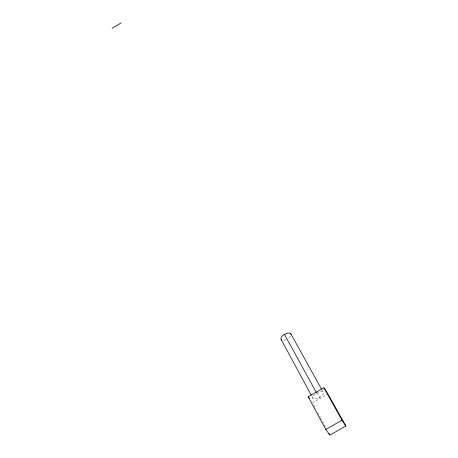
<?xml version="1.0" encoding="UTF-8"?>
<svg xmlns="http://www.w3.org/2000/svg" width="458" height="458" viewBox="0 0 458 458"><rect width="100%" height="100%" fill="white"/><g stroke="black" fill="none" stroke-linecap="round" stroke-linejoin="round"><path stroke-width="0.34" stroke-dasharray="2.29 1.72" d="M312.511 402.782L327.939 393.983M320.222 398.386L317.165 393.056M321.951 389.89L323.337 392.38M311.938 396.422L312.951 398.3M313.845 405.273L315.854 409M317.858 412.727L320.199 417.078M320.531 417.702L325.546 427.022M290.469 336.315A5.605 2.748 -28.7 0 1 287.905 338.697M286.187 339.59A5.605 2.748 -28.7 0 1 283.628 340.242M315.442 398.895A5.983 2.513 -28.7 0 0 323.52 393.021A5.983 2.513 -28.7 0 0 315.447 394.057A5.983 2.513 -28.7 0 0 315.442 398.895"/><path stroke-width="0.69" d="M112.136 28.259L121.13 22.9M345.864 426.026L342.017 420.192L325.741 429.455L308.171 396.72L323.886 387.749L327.939 393.983L345.864 426.026L329.892 435.1L325.667 429.358M308.171 396.72L309.356 398.374M323.886 387.749L342.017 420.192M290.836 333.871L321.608 389.266M291.053 334.563A5.605 2.748 -28.7 0 0 284.447 334.346L316.369 392.615M281.12 339.452L311.263 395.168M328.89 433.234L329.892 435.1M281.687 339.945A5.605 2.748 -28.7 0 1 284.447 334.346"/></g></svg>
